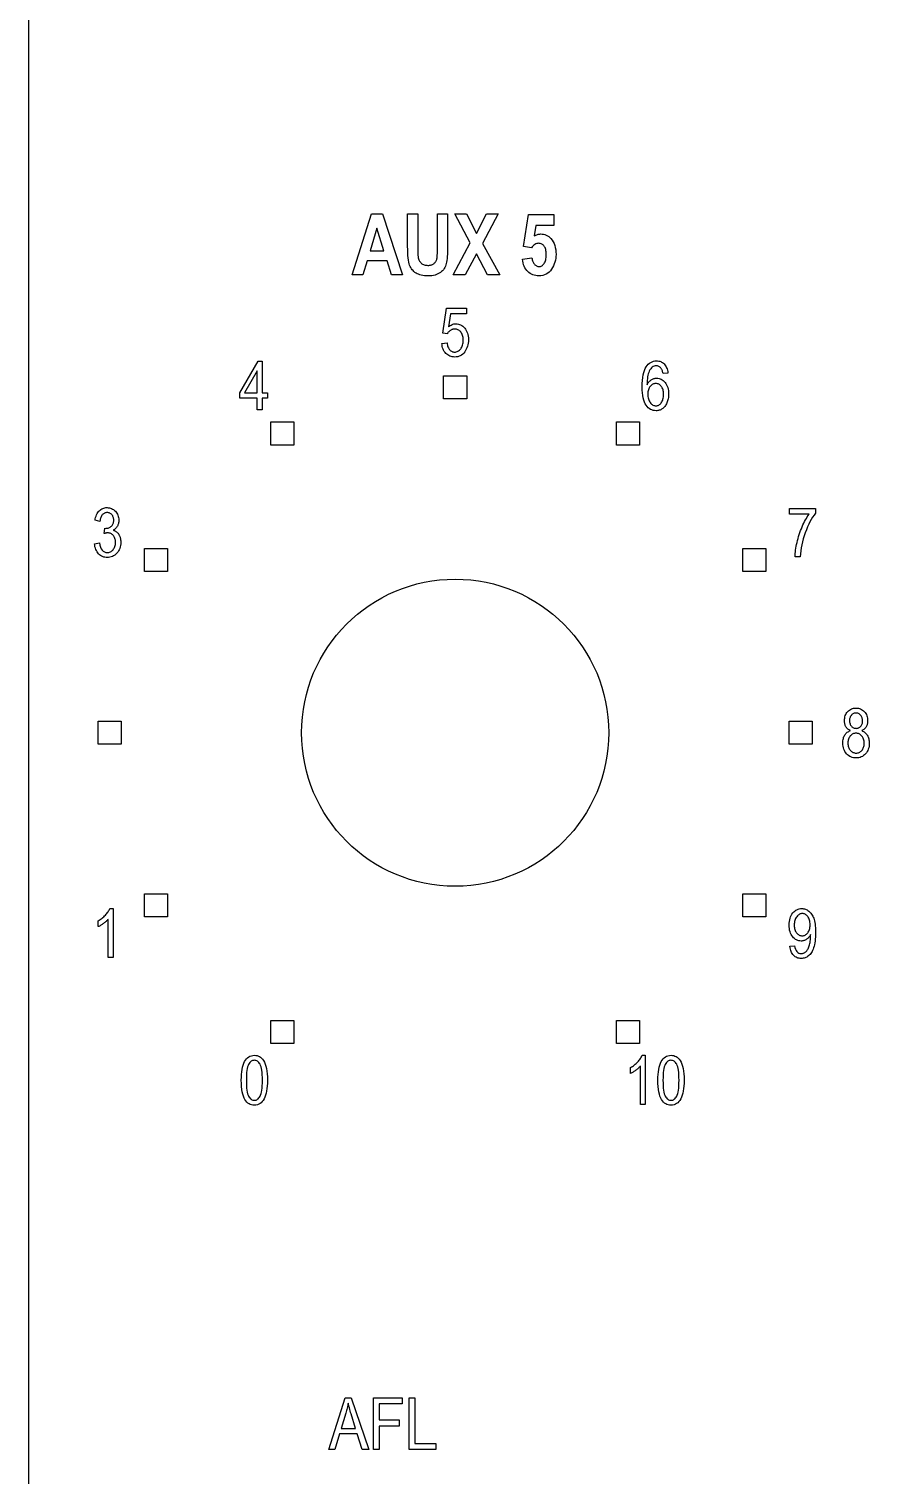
# Model space of a CAD drawing. Header units: millimetres. Extents: x 0 to 81, y 0 to 514.
# Drawn here: x 0 to 20.23, y 351.6 to 385.5 of the extents above; entities that cross this region are included whole.
import ezdxf

# ---------------------------------------------------------------- set-up
doc = ezdxf.new("R2010")
doc.units = ezdxf.units.MM
for name, color, linetype in [('CUT', 1, 'CONTINUOUS'), ('LEGEND', 2, 'CONTINUOUS'), ('OUTLINE', 7, 'CONTINUOUS')]:
    doc.layers.add(name, color=color, linetype=linetype)

msp = doc.modelspace()

# ---------------------------------------------------------------- linework, layer by layer
at = {"layer": 'CUT'}
msp.add_circle((9.99, 369), 3.6, dxfattribs=at)
at = {"layer": 'LEGEND'}
for points in [[(8.7532, 379.7342), (8.4954, 379.7342), (8.3928, 380.0594), (7.9241, 380.0594), (7.8274, 379.7342), (7.5754, 379.7342), (8.0325, 381.1658), (8.2835, 381.1658)], [(8.8762, 381.1658), (9.1126, 381.1658), (9.1126, 380.3904), (9.1127, 380.3472), (9.1131, 380.308), (9.1138, 380.2726), (9.1148, 380.2413), (9.116, 380.2138), (9.1175, 380.1903), (9.1193, 380.1707), (9.1213, 380.1551), (9.1259, 380.1321), (9.1319, 380.1104), (9.1392, 380.0901), (9.1478, 380.0711), (9.1579, 380.0535), (9.1692, 380.0372), (9.182, 380.0222), (9.1961, 380.0086), (9.2114, 379.9965), (9.2279, 379.9859), (9.2457, 379.9771), (9.2645, 379.9698), (9.2846, 379.9641), (9.3058, 379.9601), (9.3282, 379.9576), (9.3518, 379.9568), (9.3719, 379.9574), (9.3909, 379.9591), (9.4091, 379.962), (9.4263, 379.966), (9.4425, 379.9711), (9.4578, 379.9774), (9.4722, 379.9849), (9.4856, 379.9935), (9.498, 380.0031), (9.5094, 380.0135), (9.5198, 380.0249), (9.5292, 380.0372), (9.5375, 380.0503), (9.5448, 380.0643), (9.5511, 380.0792), (9.5564, 380.095), (9.5609, 380.1136), (9.5647, 380.1368), (9.568, 380.1647), (9.5707, 380.1972), (9.5728, 380.2344), (9.5743, 380.2762), (9.5752, 380.3227), (9.5754, 380.3738), (9.5754, 381.1658), (9.8128, 381.1658), (9.8128, 380.4139), (9.8123, 380.3443), (9.8108, 380.2798), (9.8084, 380.2203), (9.8051, 380.1657), (9.8007, 380.1161), (9.7955, 380.0716), (9.7892, 380.032), (9.782, 379.9974), (9.7731, 379.966), (9.7618, 379.9362), (9.7481, 379.9079), (9.7319, 379.8812), (9.7134, 379.8559), (9.6925, 379.8322), (9.6691, 379.81), (9.6433, 379.7894), (9.6153, 379.7707), (9.5851, 379.7545), (9.5527, 379.7409), (9.5182, 379.7297), (9.4815, 379.721), (9.4427, 379.7147), (9.4018, 379.711), (9.3587, 379.7098), (9.314, 379.7108), (9.2719, 379.7139), (9.2323, 379.719), (9.1952, 379.7262), (9.1606, 379.7355), (9.1286, 379.7468), (9.099, 379.7602), (9.072, 379.7757), (9.0472, 379.793), (9.0241, 379.812), (9.0027, 379.8327), (8.9832, 379.855), (8.9654, 379.8791), (8.9494, 379.9048), (8.9351, 379.9322), (8.9226, 379.9612), (8.9117, 379.9943), (8.9023, 380.0336), (8.8944, 380.0793), (8.8878, 380.1313), (8.8828, 380.1895), (8.8791, 380.2541), (8.877, 380.325), (8.8762, 380.4021)], [(9.9436, 379.7342), (10.345, 380.4812), (9.9807, 381.1658), (10.2581, 381.1658), (10.4934, 380.7059), (10.7239, 381.1658), (10.9983, 381.1658), (10.634, 380.4705), (11.0354, 379.7342), (10.7493, 379.7342), (10.4885, 380.2293), (10.2278, 379.7342)], [(11.5657, 380.1023), (11.7903, 380.1307), (11.7931, 380.1079), (11.7972, 380.0863), (11.8025, 380.066), (11.8091, 380.0469), (11.8169, 380.0291), (11.826, 380.0126), (11.8363, 379.9973), (11.8479, 379.9832), (11.8603, 379.9706), (11.8729, 379.9597), (11.8859, 379.9505), (11.8992, 379.9429), (11.9128, 379.937), (11.9266, 379.9328), (11.9408, 379.9303), (11.9553, 379.9295), (11.9724, 379.9306), (11.9888, 379.9338), (12.0046, 379.9392), (12.0198, 379.9467), (12.0344, 379.9564), (12.0483, 379.9682), (12.0617, 379.9822), (12.0745, 379.9983), (12.0861, 380.0167), (12.0963, 380.0374), (12.1048, 380.0603), (12.1118, 380.0856), (12.1173, 380.1132), (12.1212, 380.1431), (12.1235, 380.1753), (12.1243, 380.2098), (12.1235, 380.2424), (12.1212, 380.2728), (12.1173, 380.301), (12.1119, 380.327), (12.105, 380.3508), (12.0965, 380.3724), (12.0865, 380.3918), (12.075, 380.409), (12.0622, 380.4241), (12.0486, 380.4372), (12.0342, 380.4483), (12.0189, 380.4573), (12.0028, 380.4644), (11.9859, 380.4694), (11.9681, 380.4724), (11.9495, 380.4734), (11.9256, 380.4718), (11.9024, 380.4669), (11.8797, 380.4587), (11.8577, 380.4473), (11.8363, 380.4326), (11.8154, 380.4147), (11.7952, 380.3934), (11.7756, 380.3689), (11.593, 380.4012), (11.7083, 381.1463), (12.303, 381.1463), (12.303, 380.8895), (11.8792, 380.8895), (11.843, 380.6463), (11.8621, 380.657), (11.8812, 380.6664), (11.9004, 380.6743), (11.9197, 380.6807), (11.939, 380.6857), (11.9584, 380.6893), (11.9778, 380.6915), (11.9973, 380.6922), (12.0313, 380.6905), (12.064, 380.6854), (12.0954, 380.6768), (12.1255, 380.6648), (12.1543, 380.6495), (12.1817, 380.6307), (12.2078, 380.6084), (12.2327, 380.5828), (12.2613, 380.5465), (12.2861, 380.5074), (12.3071, 380.4656), (12.3242, 380.4209), (12.3376, 380.3735), (12.3471, 380.3234), (12.3528, 380.2704), (12.3547, 380.2146), (12.3531, 380.168), (12.3482, 380.1223), (12.3401, 380.0775), (12.3287, 380.0337), (12.3141, 379.9909), (12.2962, 379.949), (12.2751, 379.908), (12.2507, 379.868), (12.2233, 379.8309), (12.1932, 379.7988), (12.1602, 379.7716), (12.1244, 379.7493), (12.0858, 379.732), (12.0445, 379.7197), (12.0003, 379.7122), (11.9534, 379.7098), (11.9151, 379.7114), (11.8785, 379.7161), (11.8434, 379.7241), (11.8099, 379.7353), (11.7781, 379.7496), (11.7478, 379.7672), (11.7192, 379.7879), (11.6921, 379.8118), (11.6672, 379.8387), (11.6449, 379.8682), (11.6252, 379.9005), (11.608, 379.9355), (11.5935, 379.9731), (11.5816, 380.0135), (11.5724, 380.0566), (11.5657, 380.1023)], [(8.3167, 380.3006), (8.1555, 380.8318), (7.9963, 380.3006)], [(9.6775, 378.1273), (9.7986, 378.1398), (9.8027, 378.1134), (9.8078, 378.0886), (9.8141, 378.0657), (9.8215, 378.0444), (9.8301, 378.0249), (9.8397, 378.0072), (9.8504, 377.9912), (9.8623, 377.977), (9.8749, 377.9644), (9.8881, 377.9535), (9.9017, 377.9443), (9.9159, 377.9368), (9.9305, 377.931), (9.9457, 377.9268), (9.9613, 377.9243), (9.9775, 377.9234), (9.9977, 377.9246), (10.0171, 377.9281), (10.0358, 377.934), (10.0539, 377.9423), (10.0712, 377.9529), (10.0878, 377.9658), (10.1037, 377.9812), (10.1189, 377.9988), (10.1328, 378.0185), (10.1449, 378.04), (10.1551, 378.0631), (10.1634, 378.088), (10.1699, 378.1146), (10.1746, 378.1429), (10.1774, 378.1729), (10.1783, 378.2047), (10.1774, 378.2345), (10.1747, 378.2626), (10.1702, 378.2889), (10.1639, 378.3136), (10.1559, 378.3365), (10.146, 378.3577), (10.1343, 378.3772), (10.1209, 378.3949), (10.106, 378.4108), (10.0903, 378.4245), (10.0737, 378.4361), (10.0561, 378.4456), (10.0376, 378.453), (10.0182, 378.4583), (9.9979, 378.4614), (9.9767, 378.4625), (9.9637, 378.462), (9.951, 378.4607), (9.9384, 378.4584), (9.926, 378.4552), (9.9139, 378.4511), (9.9019, 378.446), (9.8902, 378.4401), (9.8787, 378.4332), (9.8675, 378.4255), (9.857, 378.4171), (9.8471, 378.408), (9.8378, 378.3981), (9.829, 378.3876), (9.8209, 378.3763), (9.8133, 378.3643), (9.8064, 378.3516), (9.6978, 378.3687), (9.7892, 378.957), (10.2556, 378.957), (10.2556, 378.8227), (9.8814, 378.8227), (9.8306, 378.5148), (9.8517, 378.5317), (9.8731, 378.5463), (9.8947, 378.5586), (9.9168, 378.5688), (9.9391, 378.5766), (9.9617, 378.5822), (9.9847, 378.5856), (10.008, 378.5867), (10.037, 378.5852), (10.065, 378.5804), (10.0921, 378.5726), (10.1182, 378.5616), (10.1434, 378.5475), (10.1676, 378.5302), (10.1908, 378.5099), (10.213, 378.4863), (10.2335, 378.4601), (10.2512, 378.4318), (10.2661, 378.4012), (10.2784, 378.3685), (10.2879, 378.3335), (10.2947, 378.2964), (10.2988, 378.2571), (10.3002, 378.2156), (10.2988, 378.1744), (10.2947, 378.1346), (10.2879, 378.0964), (10.2784, 378.0597), (10.2661, 378.0244), (10.2512, 377.9907), (10.2335, 377.9585), (10.213, 377.9277), (10.1903, 377.8996), (10.1658, 377.8753), (10.1393, 377.8547), (10.111, 377.8378), (10.0808, 377.8247), (10.0488, 377.8153), (10.0148, 377.8097), (9.9791, 377.8078), (9.9492, 377.8091), (9.9205, 377.8131), (9.893, 377.8197), (9.8667, 377.829), (9.8415, 377.8409), (9.8176, 377.8555), (9.7948, 377.8727), (9.7732, 377.8926), (9.7533, 377.9148), (9.7357, 377.939), (9.7204, 377.9653), (9.7073, 377.9937), (9.6965, 378.024), (9.6879, 378.0564), (9.6816, 378.0909), (9.6775, 378.1273)], [(5.347, 376.568), (5.347, 376.8422), (4.94, 376.8422), (4.94, 376.9711), (5.3689, 377.7133), (5.4627, 377.7133), (5.4627, 376.9711), (5.59, 376.9711), (5.59, 376.8422), (5.4627, 376.8422), (5.4627, 376.568)], [(14.9759, 377.4328), (14.8611, 377.4219), (14.8567, 377.4432), (14.8519, 377.4629), (14.8466, 377.481), (14.8408, 377.4975), (14.8345, 377.5124), (14.8277, 377.5257), (14.8204, 377.5375), (14.8127, 377.5477), (14.8008, 377.5605), (14.7884, 377.5716), (14.7754, 377.581), (14.7619, 377.5887), (14.7477, 377.5947), (14.733, 377.5989), (14.7176, 377.6015), (14.7017, 377.6024), (14.6771, 377.6004), (14.6538, 377.5945), (14.6317, 377.5848), (14.6109, 377.5711), (14.5913, 377.5535), (14.573, 377.532), (14.5559, 377.5067), (14.54, 377.4774), (14.5277, 377.4488), (14.5171, 377.417), (14.508, 377.382), (14.5005, 377.3438), (14.4947, 377.3023), (14.4905, 377.2576), (14.4879, 377.2097), (14.4869, 377.1586), (14.4972, 377.1768), (14.5081, 377.1938), (14.5196, 377.2097), (14.5318, 377.2245), (14.5446, 377.2382), (14.5581, 377.2507), (14.5722, 377.262), (14.5869, 377.2723), (14.602, 377.2813), (14.6174, 377.2892), (14.633, 377.2958), (14.6488, 377.3013), (14.6648, 377.3055), (14.6811, 377.3085), (14.6975, 377.3103), (14.7142, 377.311), (14.7417, 377.3094), (14.7683, 377.3046), (14.794, 377.2967), (14.8188, 377.2857), (14.8427, 377.2714), (14.8658, 377.254), (14.8879, 377.2335), (14.9091, 377.2098), (14.9286, 377.1834), (14.9455, 377.1549), (14.9598, 377.1243), (14.9715, 377.0915), (14.9806, 377.0566), (14.9871, 377.0196), (14.991, 376.9804), (14.9923, 376.9391), (14.9917, 376.9107), (14.9897, 376.883), (14.9865, 376.856), (14.9819, 376.8296), (14.976, 376.8039), (14.9688, 376.7789), (14.9603, 376.7545), (14.9505, 376.7309), (14.9397, 376.7083), (14.9282, 376.6872), (14.9158, 376.6677), (14.9028, 376.6497), (14.889, 376.6332), (14.8744, 376.6183), (14.8592, 376.6049), (14.8431, 376.593), (14.8265, 376.5825), (14.8095, 376.5735), (14.792, 376.5658), (14.7742, 376.5596), (14.7559, 376.5547), (14.7372, 376.5512), (14.7181, 376.5491), (14.6986, 376.5485), (14.6638, 376.5505), (14.6306, 376.5565), (14.599, 376.5665), (14.5689, 376.5805), (14.5404, 376.5985), (14.5134, 376.6205), (14.488, 376.6465), (14.4642, 376.6766), (14.4426, 376.7113), (14.4239, 376.7513), (14.408, 376.7967), (14.3951, 376.8475), (14.385, 376.9036), (14.3778, 376.965), (14.3735, 377.0318), (14.372, 377.1039), (14.3735, 377.1839), (14.3779, 377.258), (14.3853, 377.3261), (14.3957, 377.3882), (14.409, 377.4443), (14.4252, 377.4945), (14.4444, 377.5387), (14.4666, 377.577), (14.491, 377.61), (14.5171, 377.6387), (14.5449, 377.6629), (14.5744, 377.6827), (14.6055, 377.6982), (14.6382, 377.7092), (14.6727, 377.7158), (14.7087, 377.718), (14.735, 377.7168), (14.7601, 377.7134), (14.7841, 377.7077), (14.8071, 377.6997), (14.829, 377.6894), (14.8497, 377.6769), (14.8694, 377.6621), (14.888, 377.6449), (14.9052, 377.6256), (14.9206, 377.6043), (14.9343, 377.5809), (14.9462, 377.5554), (14.9563, 377.5278), (14.9646, 377.4982), (14.9711, 377.4666), (14.9759, 377.4328)], [(5.347, 376.9711), (5.347, 377.4875), (5.0533, 376.9711)], [(9.72, 377.37), (10.26, 377.37), (10.26, 376.83), (9.72, 376.83)], [(14.5048, 376.9391), (14.5058, 376.9088), (14.5085, 376.88), (14.5131, 376.8528), (14.5195, 376.8271), (14.5277, 376.8029), (14.5378, 376.7802), (14.5497, 376.7591), (14.5634, 376.7395), (14.5784, 376.7218), (14.5939, 376.7065), (14.61, 376.6935), (14.6267, 376.6829), (14.644, 376.6747), (14.6619, 376.6688), (14.6803, 376.6653), (14.6994, 376.6641), (14.7161, 376.6652), (14.7325, 376.6685), (14.7483, 376.6741), (14.7637, 376.6818), (14.7787, 376.6918), (14.7932, 376.7041), (14.8073, 376.7185), (14.8209, 376.7352), (14.8334, 376.7538), (14.8443, 376.774), (14.8535, 376.796), (14.861, 376.8195), (14.8668, 376.8448), (14.871, 376.8717), (14.8735, 376.9003), (14.8744, 376.9305), (14.8735, 376.9601), (14.8711, 376.988), (14.8669, 377.0142), (14.8611, 377.0387), (14.8536, 377.0615), (14.8445, 377.0825), (14.8337, 377.1019), (14.8212, 377.1195), (14.8076, 377.1353), (14.7932, 377.1489), (14.7781, 377.1605), (14.7623, 377.1699), (14.7457, 377.1773), (14.7284, 377.1825), (14.7103, 377.1857), (14.6916, 377.1867), (14.6731, 377.1857), (14.6553, 377.1826), (14.638, 377.1773), (14.6213, 377.17), (14.6053, 377.1606), (14.5898, 377.1492), (14.575, 377.1356), (14.5607, 377.1199), (14.5476, 377.1025), (14.5363, 377.0836), (14.5267, 377.0632), (14.5188, 377.0413), (14.5127, 377.018), (14.5083, 376.9932), (14.5057, 376.9669), (14.5048, 376.9391)], [(5.67, 376.2848), (6.21, 376.2848), (6.21, 375.7448), (5.67, 375.7448)], [(13.77, 376.2848), (14.31, 376.2848), (14.31, 375.7448), (13.77, 375.7448)], [(1.5376, 373.4297), (1.6533, 373.4484), (1.664, 373.3957), (1.6781, 373.35), (1.6957, 373.3113), (1.7167, 373.2797), (1.7412, 373.2551), (1.7691, 373.2375), (1.8005, 373.227), (1.8353, 373.2234), (1.8547, 373.2245), (1.8734, 373.2276), (1.8915, 373.2328), (1.9089, 373.2401), (1.9257, 373.2495), (1.9418, 373.261), (1.9572, 373.2746), (1.972, 373.2902), (1.9856, 373.3076), (1.9973, 373.3261), (2.0072, 373.3459), (2.0154, 373.3669), (2.0217, 373.3891), (2.0262, 373.4126), (2.0289, 373.4373), (2.0298, 373.4633), (2.029, 373.4877), (2.0265, 373.5108), (2.0224, 373.5328), (2.0165, 373.5535), (2.0091, 373.573), (1.9999, 373.5913), (1.9892, 373.6084), (1.9767, 373.6242), (1.963, 373.6385), (1.9486, 373.6509), (1.9335, 373.6614), (1.9175, 373.6699), (1.9008, 373.6766), (1.8834, 373.6813), (1.8652, 373.6842), (1.8462, 373.6852), (1.8378, 373.6849), (1.8289, 373.6842), (1.8194, 373.683), (1.8095, 373.6812), (1.7991, 373.6791), (1.7882, 373.6764), (1.7769, 373.6732), (1.765, 373.6695), (1.7783, 373.793), (1.7962, 373.7914), (1.817, 373.7922), (1.8368, 373.7947), (1.8556, 373.7988), (1.8734, 373.8045), (1.8902, 373.8119), (1.906, 373.8208), (1.9207, 373.8315), (1.9345, 373.8438), (1.947, 373.8574), (1.9578, 373.8721), (1.9669, 373.888), (1.9744, 373.9049), (1.9802, 373.9229), (1.9843, 373.942), (1.9868, 373.9623), (1.9876, 373.9836), (1.9869, 374.0032), (1.9849, 374.0219), (1.9814, 374.0395), (1.9765, 374.0562), (1.9702, 374.0718), (1.9626, 374.0865), (1.9535, 374.1002), (1.9431, 374.1129), (1.9317, 374.1243), (1.9196, 374.1343), (1.907, 374.1426), (1.8937, 374.1495), (1.8798, 374.1549), (1.8653, 374.1587), (1.8502, 374.161), (1.8345, 374.1617), (1.8182, 374.1609), (1.8026, 374.1585), (1.7876, 374.1545), (1.7733, 374.1489), (1.7596, 374.1417), (1.7466, 374.1329), (1.7342, 374.1225), (1.7224, 374.1105), (1.7115, 374.0969), (1.7016, 374.0817), (1.6928, 374.0648), (1.685, 374.0462), (1.6782, 374.026), (1.6725, 374.0041), (1.6678, 373.9806), (1.6642, 373.9555), (1.5494, 373.9805), (1.5557, 374.0161), (1.5637, 374.0494), (1.5735, 374.0805), (1.5849, 374.1094), (1.5981, 374.136), (1.6129, 374.1604), (1.6295, 374.1825), (1.6478, 374.2023), (1.6674, 374.2199), (1.6881, 374.2352), (1.7097, 374.248), (1.7324, 374.2586), (1.756, 374.2668), (1.7807, 374.2727), (1.8063, 374.2762), (1.833, 374.2773), (1.8609, 374.276), (1.8878, 374.2721), (1.9137, 374.2655), (1.9384, 374.2563), (1.9621, 374.2444), (1.9847, 374.2299), (2.0062, 374.2127), (2.0267, 374.193), (2.0454, 374.1712), (2.0616, 374.148), (2.0753, 374.1235), (2.0865, 374.0977), (2.0952, 374.0704), (2.1014, 374.0418), (2.1051, 374.0118), (2.1064, 373.9805), (2.1059, 373.9612), (2.1043, 373.9425), (2.1016, 373.9244), (2.0979, 373.9068), (2.0931, 373.8898), (2.0873, 373.8734), (2.0804, 373.8575), (2.0724, 373.8422), (2.0635, 373.8276), (2.0537, 373.8137), (2.0431, 373.8007), (2.0317, 373.7885), (2.0194, 373.7771), (2.0063, 373.7665), (1.9923, 373.7567), (1.9775, 373.7477), (1.9912, 373.7434), (2.0044, 373.7386), (2.0169, 373.7331), (2.0289, 373.727), (2.0402, 373.7202), (2.0509, 373.7128), (2.061, 373.7048), (2.0705, 373.6961), (2.0794, 373.6867), (2.0879, 373.6766), (2.096, 373.6657), (2.1037, 373.6541), (2.1109, 373.6417), (2.1176, 373.6286), (2.1239, 373.6147), (2.1298, 373.6), (2.1351, 373.5847), (2.1397, 373.569), (2.1436, 373.5529), (2.1468, 373.5363), (2.1493, 373.5193), (2.1511, 373.5019), (2.1521, 373.484), (2.1525, 373.4656), (2.151, 373.4271), (2.1467, 373.3903), (2.1394, 373.3553), (2.1292, 373.3222), (2.1162, 373.2908), (2.1002, 373.2612), (2.0813, 373.2334), (2.0595, 373.2074), (2.0357, 373.1839), (2.0107, 373.1635), (1.9846, 373.1462), (1.9574, 373.1321), (1.929, 373.1211), (1.8994, 373.1133), (1.8687, 373.1086), (1.8369, 373.107), (1.8074, 373.1084), (1.779, 373.1125), (1.7518, 373.1193), (1.7257, 373.1289), (1.7008, 373.1412), (1.677, 373.1562), (1.6544, 373.174), (1.633, 373.1945), (1.6132, 373.2173), (1.5957, 373.242), (1.5804, 373.2686), (1.5673, 373.2971), (1.5565, 373.3274), (1.548, 373.3596), (1.5417, 373.3937), (1.5376, 373.4297)], [(17.826, 374.1227), (17.826, 374.2578), (18.4338, 374.2578), (18.4338, 374.1484), (18.4003, 374.1026), (18.3678, 374.0535), (18.3364, 374.001), (18.306, 373.9452), (18.2767, 373.8861), (18.2483, 373.8236), (18.221, 373.7578), (18.1947, 373.6887), (18.1703, 373.618), (18.1486, 373.5474), (18.1297, 373.477), (18.1135, 373.4067), (18.1, 373.3367), (18.0892, 373.2667), (18.0812, 373.197), (18.076, 373.1273), (17.9572, 373.1273), (17.9584, 373.164), (17.9609, 373.2022), (17.9647, 373.2419), (17.9698, 373.283), (17.9762, 373.3256), (17.9838, 373.3698), (17.9927, 373.4154), (18.0029, 373.4625), (18.0143, 373.5101), (18.0266, 373.5571), (18.04, 373.6035), (18.0544, 373.6494), (18.0698, 373.6947), (18.0862, 373.7395), (18.1036, 373.7837), (18.122, 373.8273), (18.1412, 373.8699), (18.1607, 373.9108), (18.1805, 373.9502), (18.2008, 373.9879), (18.2213, 374.024), (18.2423, 374.0585), (18.2636, 374.0914), (18.2853, 374.1227)], [(2.7052, 373.32), (3.2452, 373.32), (3.2452, 372.78), (2.7052, 372.78)], [(16.7348, 373.32), (17.2748, 373.32), (17.2748, 372.78), (16.7348, 372.78)], [(19.2548, 369.0484), (19.238, 369.0567), (19.2222, 369.0657), (19.2075, 369.0757), (19.1938, 369.0864), (19.1812, 369.098), (19.1697, 369.1105), (19.1592, 369.1238), (19.1498, 369.1379), (19.1414, 369.1529), (19.1342, 369.1688), (19.1281, 369.1856), (19.1231, 369.2032), (19.1192, 369.2218), (19.1164, 369.2412), (19.1148, 369.2616), (19.1142, 369.2828), (19.1154, 369.3147), (19.119, 369.345), (19.125, 369.3739), (19.1335, 369.4012), (19.1443, 369.427), (19.1575, 369.4513), (19.1731, 369.474), (19.1912, 369.4953), (19.211, 369.5145), (19.2321, 369.5312), (19.2544, 369.5453), (19.278, 369.5568), (19.3028, 369.5658), (19.3288, 369.5722), (19.356, 369.5761), (19.3845, 369.5773), (19.4132, 369.576), (19.4407, 369.5721), (19.4669, 369.5656), (19.4919, 369.5564), (19.5156, 369.5447), (19.5381, 369.5303), (19.5594, 369.5133), (19.5795, 369.4937), (19.5977, 369.4721), (19.6135, 369.4489), (19.6268, 369.4242), (19.6378, 369.398), (19.6463, 369.3703), (19.6523, 369.3411), (19.656, 369.3104), (19.6572, 369.2781), (19.6567, 369.2578), (19.655, 369.2383), (19.6524, 369.2196), (19.6486, 369.2017), (19.6438, 369.1845), (19.6379, 369.1682), (19.6309, 369.1526), (19.6228, 369.1379), (19.6137, 369.1239), (19.6034, 369.1108), (19.5921, 369.0984), (19.5796, 369.0868), (19.5661, 369.076), (19.5515, 369.066), (19.5357, 369.0568), (19.5189, 369.0484), (19.5396, 369.0394), (19.559, 369.0291), (19.5772, 369.0174), (19.5942, 369.0045), (19.6099, 368.9903), (19.6244, 368.9748), (19.6377, 368.9579), (19.6498, 368.9398), (19.6605, 368.9205), (19.6698, 368.9001), (19.6776, 368.8785), (19.684, 368.8559), (19.689, 368.8321), (19.6926, 368.8071), (19.6948, 368.7811), (19.6955, 368.7539), (19.6941, 368.7165), (19.6899, 368.6809), (19.683, 368.647), (19.6733, 368.6149), (19.6608, 368.5846), (19.6456, 368.5561), (19.6276, 368.5293), (19.6068, 368.5043), (19.584, 368.4817), (19.5598, 368.4621), (19.5343, 368.4455), (19.5075, 368.4319), (19.4793, 368.4214), (19.4498, 368.4138), (19.419, 368.4093), (19.3869, 368.4078), (19.3544, 368.4093), (19.3232, 368.4138), (19.2935, 368.4214), (19.2651, 368.4319), (19.2381, 368.4455), (19.2125, 368.4621), (19.1882, 368.4817), (19.1654, 368.5043), (19.1446, 368.5294), (19.1266, 368.5563), (19.1114, 368.5852), (19.0989, 368.6159), (19.0892, 368.6486), (19.0823, 368.6831), (19.0781, 368.7195), (19.0767, 368.7578), (19.0775, 368.7859), (19.0797, 368.8127), (19.0834, 368.8383), (19.0885, 368.8626), (19.0952, 368.8857), (19.1033, 368.9074), (19.1129, 368.928), (19.124, 368.9473), (19.1364, 368.9652), (19.1499, 368.9816), (19.1645, 368.9965), (19.1803, 369.0099), (19.1973, 369.0218), (19.2153, 369.0322), (19.2345, 369.041), (19.2548, 369.0484)], [(1.62, 369.27), (2.16, 369.27), (2.16, 368.73), (1.62, 368.73)], [(17.82, 369.27), (18.36, 369.27), (18.36, 368.73), (17.82, 368.73)], [(19.233, 369.2867), (19.2337, 369.2662), (19.2358, 369.2467), (19.2392, 369.2283), (19.2441, 369.2109), (19.2504, 369.1947), (19.258, 369.1795), (19.2671, 369.1654), (19.2775, 369.1523), (19.289, 369.1406), (19.301, 369.1305), (19.3138, 369.1219), (19.3271, 369.1148), (19.3411, 369.1094), (19.3557, 369.1055), (19.371, 369.1031), (19.3869, 369.1023), (19.4024, 369.1031), (19.4173, 369.1054), (19.4317, 369.1093), (19.4455, 369.1146), (19.4587, 369.1216), (19.4713, 369.13), (19.4833, 369.14), (19.4947, 369.1516), (19.5051, 369.1643), (19.5142, 369.178), (19.5218, 369.1925), (19.5281, 369.208), (19.533, 369.2244), (19.5364, 369.2417), (19.5385, 369.2598), (19.5392, 369.2789), (19.5385, 369.2986), (19.5364, 369.3173), (19.5328, 369.3351), (19.5278, 369.3521), (19.5214, 369.368), (19.5135, 369.3831), (19.5042, 369.3973), (19.4935, 369.4105), (19.4818, 369.4225), (19.4696, 369.4329), (19.4569, 369.4417), (19.4436, 369.4489), (19.4298, 369.4545), (19.4155, 369.4585), (19.4007, 369.4609), (19.3853, 369.4617), (19.37, 369.4609), (19.3552, 369.4586), (19.3409, 369.4547), (19.3272, 369.4492), (19.3141, 369.4422), (19.3015, 369.4336), (19.2894, 369.4234), (19.2779, 369.4117), (19.2674, 369.3988), (19.2582, 369.3852), (19.2505, 369.3707), (19.2442, 369.3555), (19.2393, 369.3395), (19.2358, 369.3227), (19.2337, 369.3051), (19.233, 369.2867)], [(19.1947, 368.7578), (19.1956, 368.7321), (19.1982, 368.7076), (19.2027, 368.6845), (19.2088, 368.6626), (19.2168, 368.642), (19.2265, 368.6227), (19.2381, 368.6046), (19.2513, 368.5879), (19.2658, 368.5728), (19.281, 368.5597), (19.2969, 368.5486), (19.3135, 368.5396), (19.3308, 368.5325), (19.3488, 368.5275), (19.3675, 368.5244), (19.3869, 368.5234), (19.4064, 368.5244), (19.4252, 368.5273), (19.4432, 368.5322), (19.4605, 368.5391), (19.477, 368.5479), (19.4928, 368.5586), (19.5078, 368.5713), (19.522, 368.5859), (19.535, 368.6022), (19.5463, 368.6198), (19.5558, 368.6387), (19.5636, 368.659), (19.5697, 368.6805), (19.574, 368.7034), (19.5766, 368.7276), (19.5775, 368.7531), (19.5766, 368.7789), (19.5739, 368.8033), (19.5695, 368.8265), (19.5632, 368.8483), (19.5552, 368.8689), (19.5454, 368.8883), (19.5338, 368.9063), (19.5205, 368.923), (19.5059, 368.9382), (19.4905, 368.9512), (19.4745, 368.9623), (19.4578, 368.9714), (19.4403, 368.9784), (19.4222, 368.9835), (19.4033, 368.9865), (19.3838, 368.9875), (19.3644, 368.9865), (19.3458, 368.9835), (19.3279, 368.9785), (19.3108, 368.9715), (19.2944, 368.9625), (19.2788, 368.9515), (19.2639, 368.9385), (19.2498, 368.9234), (19.2369, 368.9068), (19.2257, 368.8891), (19.2162, 368.8701), (19.2085, 368.85), (19.2024, 368.8287), (19.1981, 368.8062), (19.1955, 368.7826), (19.1947, 368.7578)], [(2.7052, 365.22), (3.2452, 365.22), (3.2452, 364.68), (2.7052, 364.68)], [(16.7348, 365.22), (17.2748, 365.22), (17.2748, 364.68), (16.7348, 364.68)], [(1.9712, 363.7273), (1.8556, 363.7273), (1.8556, 364.6234), (1.8452, 364.6117), (1.834, 364.5999), (1.8219, 364.588), (1.8089, 364.5761), (1.7951, 364.5641), (1.7805, 364.552), (1.7649, 364.5399), (1.7486, 364.5277), (1.732, 364.5159), (1.7157, 364.5048), (1.6997, 364.4945), (1.6841, 364.4849), (1.6689, 364.476), (1.654, 364.4679), (1.6394, 364.4605), (1.6251, 364.4539), (1.6251, 364.5898), (1.6486, 364.6039), (1.6714, 364.6187), (1.6935, 364.6343), (1.7149, 364.6506), (1.7356, 364.6677), (1.7556, 364.6855), (1.7749, 364.7041), (1.7935, 364.7234), (1.8111, 364.7431), (1.8273, 364.7626), (1.8422, 364.7821), (1.8557, 364.8014), (1.8679, 364.8205), (1.8787, 364.8396), (1.8881, 364.8585), (1.8962, 364.8773), (1.9712, 364.8773)], [(17.8353, 363.9922), (17.9463, 364.0047), (17.9545, 363.9622), (17.966, 363.9254), (17.9807, 363.8942), (17.9986, 363.8687), (18.0198, 363.8489), (18.0441, 363.8348), (18.0717, 363.8263), (18.1025, 363.8234), (18.1168, 363.8241), (18.1308, 363.8259), (18.1444, 363.829), (18.1577, 363.8333), (18.1707, 363.8388), (18.1833, 363.8456), (18.1956, 363.8536), (18.2076, 363.8629), (18.2192, 363.8737), (18.2303, 363.8865), (18.241, 363.9011), (18.2512, 363.9177), (18.261, 363.9362), (18.2704, 363.9566), (18.2792, 363.9789), (18.2877, 364.0031), (18.2954, 364.0288), (18.302, 364.0556), (18.3077, 364.0834), (18.3123, 364.1123), (18.3159, 364.1422), (18.3184, 364.1732), (18.32, 364.2052), (18.3205, 364.2383), (18.3205, 364.2664), (18.3111, 364.2495), (18.301, 364.2334), (18.29, 364.2183), (18.2783, 364.2041), (18.2658, 364.1908), (18.2525, 364.1784), (18.2385, 364.1669), (18.2236, 364.1562), (18.2083, 364.1467), (18.193, 364.1385), (18.1776, 364.1315), (18.1621, 364.1258), (18.1465, 364.1213), (18.1309, 364.1182), (18.1152, 364.1163), (18.0994, 364.1156), (18.0712, 364.1172), (18.0439, 364.1219), (18.0177, 364.1297), (17.9925, 364.1407), (17.9682, 364.1548), (17.9449, 364.1721), (17.9226, 364.1925), (17.9013, 364.216), (17.8818, 364.2423), (17.8649, 364.2708), (17.8506, 364.3017), (17.8389, 364.3349), (17.8298, 364.3703), (17.8233, 364.4081), (17.8194, 364.4482), (17.8181, 364.4906), (17.8195, 364.5344), (17.8235, 364.5757), (17.8303, 364.6147), (17.8397, 364.6513), (17.8519, 364.6855), (17.8667, 364.7173), (17.8842, 364.7468), (17.9045, 364.7738), (17.9266, 364.7981), (17.95, 364.8191), (17.9744, 364.8369), (18.0001, 364.8515), (18.0269, 364.8628), (18.0548, 364.8709), (18.084, 364.8757), (18.1142, 364.8773), (18.1359, 364.8764), (18.1573, 364.8737), (18.1782, 364.8692), (18.1988, 364.8629), (18.219, 364.8548), (18.2389, 364.8448), (18.2584, 364.8331), (18.2775, 364.8195), (18.2959, 364.8042), (18.3133, 364.7872), (18.3295, 364.7685), (18.3447, 364.748), (18.3588, 364.7259), (18.3718, 364.7021), (18.3838, 364.6765), (18.3947, 364.6492), (18.4044, 364.6195), (18.4128, 364.5868), (18.4199, 364.5509), (18.4258, 364.5119), (18.4303, 364.4698), (18.4335, 364.4247), (18.4355, 364.3764), (18.4361, 364.325), (18.4354, 364.2677), (18.4333, 364.2136), (18.4298, 364.1629), (18.425, 364.1154), (18.4187, 364.0713), (18.4111, 364.0304), (18.402, 363.9929), (18.3916, 363.9586), (18.3799, 363.9271), (18.3673, 363.8978), (18.3537, 363.8706), (18.3391, 363.8457), (18.3236, 363.823), (18.307, 363.8024), (18.2894, 363.7841), (18.2709, 363.768), (18.2515, 363.7539), (18.2316, 363.7417), (18.2112, 363.7313), (18.1901, 363.7229), (18.1685, 363.7163), (18.1463, 363.7116), (18.1235, 363.7088), (18.1002, 363.7078), (18.074, 363.709), (18.0489, 363.7124), (18.0248, 363.7181), (18.0019, 363.7261), (17.9801, 363.7363), (17.9594, 363.7489), (17.9398, 363.7637), (17.9213, 363.7809), (17.9042, 363.8001), (17.8889, 363.8215), (17.8755, 363.8448), (17.8638, 363.8702), (17.854, 363.8977), (17.846, 363.9271), (17.8397, 363.9586), (17.8353, 363.9922)], [(18.308, 364.4977), (18.3071, 364.5275), (18.3046, 364.5557), (18.3003, 364.5823), (18.2943, 364.6072), (18.2866, 364.6305), (18.2772, 364.6522), (18.2661, 364.6722), (18.2533, 364.6906), (18.2394, 364.7071), (18.2249, 364.7214), (18.21, 364.7335), (18.1945, 364.7434), (18.1785, 364.751), (18.162, 364.7565), (18.145, 364.7598), (18.1275, 364.7609), (18.1092, 364.7598), (18.0914, 364.7563), (18.0741, 364.7504), (18.0573, 364.7422), (18.041, 364.7316), (18.0252, 364.7188), (18.0099, 364.7035), (17.9951, 364.6859), (17.9815, 364.6664), (17.9696, 364.6453), (17.9596, 364.6227), (17.9514, 364.5984), (17.9451, 364.5727), (17.9405, 364.5453), (17.9378, 364.5164), (17.9369, 364.4859), (17.9378, 364.4585), (17.9404, 364.4325), (17.9447, 364.408), (17.9508, 364.3849), (17.9586, 364.3632), (17.9681, 364.3429), (17.9794, 364.3241), (17.9924, 364.3066), (18.0066, 364.291), (18.0215, 364.2774), (18.037, 364.2659), (18.0533, 364.2565), (18.0702, 364.2492), (18.0879, 364.244), (18.1062, 364.2409), (18.1252, 364.2398), (18.1439, 364.2409), (18.162, 364.244), (18.1793, 364.2493), (18.1959, 364.2566), (18.2117, 364.2661), (18.2268, 364.2776), (18.2412, 364.2913), (18.2549, 364.307), (18.2673, 364.3247), (18.2781, 364.3441), (18.2872, 364.3653), (18.2947, 364.3883), (18.3005, 364.413), (18.3047, 364.4395), (18.3072, 364.4677), (18.308, 364.4977)], [(5.67, 362.2552), (6.21, 362.2552), (6.21, 361.7152), (5.67, 361.7152)], [(13.77, 362.2552), (14.31, 362.2552), (14.31, 361.7152), (13.77, 361.7152)], [(4.9775, 360.8515), (4.9787, 360.9214), (4.9824, 360.9869), (4.9884, 361.0481), (4.9969, 361.1049), (5.0079, 361.1573), (5.0212, 361.2053), (5.037, 361.249), (5.0552, 361.2883), (5.0758, 361.3231), (5.0987, 361.3532), (5.1239, 361.3787), (5.1514, 361.3996), (5.1812, 361.4158), (5.2134, 361.4274), (5.2478, 361.4344), (5.2845, 361.4367), (5.3172, 361.4348), (5.3482, 361.4292), (5.3773, 361.4198), (5.4046, 361.4066), (5.4302, 361.3897), (5.454, 361.369), (5.476, 361.3446), (5.4962, 361.3164), (5.5182, 361.2773), (5.5373, 361.2328), (5.5534, 361.1829), (5.5666, 361.1275), (5.5768, 361.0667), (5.5841, 361.0004), (5.5885, 360.9287), (5.59, 360.8515), (5.5888, 360.782), (5.5852, 360.7168), (5.5791, 360.6559), (5.5707, 360.5993), (5.5598, 360.547), (5.5465, 360.499), (5.5308, 360.4554), (5.5127, 360.416), (5.4921, 360.3811), (5.4693, 360.3509), (5.4441, 360.3253), (5.4166, 360.3044), (5.3867, 360.2881), (5.3545, 360.2765), (5.3199, 360.2695), (5.283, 360.2672), (5.2501, 360.2692), (5.2188, 360.2754), (5.1891, 360.2856), (5.1608, 360.3), (5.1341, 360.3184), (5.1089, 360.341), (5.0852, 360.3677), (5.063, 360.3984), (5.043, 360.4342), (5.0256, 360.476), (5.0109, 360.5237), (4.9989, 360.5773), (4.9895, 360.6369), (4.9828, 360.7025), (4.9788, 360.7741), (4.9775, 360.8515)], [(14.447, 360.2867), (14.3314, 360.2867), (14.3314, 361.1828), (14.321, 361.171), (14.3098, 361.1592), (14.2977, 361.1474), (14.2847, 361.1354), (14.2709, 361.1234), (14.2563, 361.1114), (14.2407, 361.0993), (14.2244, 361.0871), (14.2077, 361.0753), (14.1915, 361.0642), (14.1755, 361.0538), (14.1599, 361.0442), (14.1447, 361.0354), (14.1297, 361.0273), (14.1152, 361.0199), (14.1009, 361.0133), (14.1009, 361.1492), (14.1244, 361.1633), (14.1472, 361.1781), (14.1693, 361.1936), (14.1907, 361.2099), (14.2114, 361.227), (14.2314, 361.2449), (14.2507, 361.2635), (14.2693, 361.2828), (14.2869, 361.3025), (14.3031, 361.322), (14.318, 361.3414), (14.3315, 361.3607), (14.3437, 361.3799), (14.3545, 361.399), (14.3639, 361.4179), (14.372, 361.4367), (14.447, 361.4367)], [(14.7423, 360.8515), (14.7436, 360.9214), (14.7472, 360.9869), (14.7533, 361.0481), (14.7618, 361.1049), (14.7727, 361.1573), (14.7861, 361.2053), (14.8019, 361.249), (14.8201, 361.2883), (14.8407, 361.3231), (14.8636, 361.3532), (14.8888, 361.3787), (14.9163, 361.3996), (14.9461, 361.4158), (14.9782, 361.4274), (15.0126, 361.4344), (15.0494, 361.4367), (15.0821, 361.4348), (15.113, 361.4292), (15.1421, 361.4198), (15.1695, 361.4066), (15.1951, 361.3897), (15.2189, 361.369), (15.2409, 361.3446), (15.2611, 361.3164), (15.2831, 361.2773), (15.3021, 361.2328), (15.3182, 361.1829), (15.3314, 361.1275), (15.3417, 361.0667), (15.349, 361.0004), (15.3534, 360.9287), (15.3548, 360.8515), (15.3536, 360.782), (15.35, 360.7168), (15.344, 360.6559), (15.3355, 360.5993), (15.3246, 360.547), (15.3113, 360.499), (15.2956, 360.4554), (15.2775, 360.416), (15.257, 360.3811), (15.2341, 360.3509), (15.2089, 360.3253), (15.1814, 360.3044), (15.1515, 360.2881), (15.1193, 360.2765), (15.0847, 360.2695), (15.0478, 360.2672), (15.015, 360.2692), (14.9837, 360.2754), (14.9539, 360.2856), (14.9256, 360.3), (14.8989, 360.3184), (14.8737, 360.341), (14.85, 360.3677), (14.8279, 360.3984), (14.8078, 360.4342), (14.7905, 360.476), (14.7758, 360.5237), (14.7637, 360.5773), (14.7544, 360.6369), (14.7477, 360.7025), (14.7437, 360.7741), (14.7423, 360.8515)], [(5.0955, 360.8515), (5.0963, 360.7847), (5.0988, 360.7236), (5.103, 360.6682), (5.1088, 360.6186), (5.1164, 360.5748), (5.1256, 360.5367), (5.1364, 360.5043), (5.149, 360.4777), (5.1628, 360.4555), (5.1776, 360.4362), (5.1934, 360.4199), (5.21, 360.4065), (5.2276, 360.3961), (5.2462, 360.3887), (5.2657, 360.3843), (5.2861, 360.3828), (5.3054, 360.3843), (5.3239, 360.3888), (5.3416, 360.3963), (5.3586, 360.4068), (5.3747, 360.4203), (5.39, 360.4369), (5.4044, 360.4564), (5.4181, 360.4789), (5.4306, 360.5057), (5.4414, 360.5382), (5.4505, 360.5763), (5.458, 360.6201), (5.4638, 360.6695), (5.4679, 360.7245), (5.4704, 360.7852), (5.4713, 360.8515), (5.4704, 360.9186), (5.4679, 360.9798), (5.4637, 361.0353), (5.4579, 361.0849), (5.4503, 361.1288), (5.4411, 361.1669), (5.4303, 361.1992), (5.4177, 361.2258), (5.4039, 361.2479), (5.389, 361.2671), (5.3731, 361.2834), (5.3563, 361.2967), (5.3385, 361.307), (5.3197, 361.3144), (5.2999, 361.3188), (5.2791, 361.3203), (5.2599, 361.3188), (5.2416, 361.3143), (5.224, 361.3068), (5.2073, 361.2963), (5.1913, 361.2828), (5.1762, 361.2662), (5.1618, 361.2467), (5.1482, 361.2242), (5.1358, 361.1974), (5.1251, 361.1649), (5.1161, 361.1268), (5.1087, 361.083), (5.1029, 361.0336), (5.0988, 360.9786), (5.0963, 360.9179), (5.0955, 360.8515)], [(14.8603, 360.8515), (14.8611, 360.7847), (14.8637, 360.7236), (14.8678, 360.6682), (14.8737, 360.6186), (14.8812, 360.5748), (14.8904, 360.5367), (14.9013, 360.5043), (14.9138, 360.4777), (14.9277, 360.4555), (14.9425, 360.4362), (14.9582, 360.4199), (14.9749, 360.4065), (14.9925, 360.3961), (15.011, 360.3887), (15.0305, 360.3843), (15.0509, 360.3828), (15.0703, 360.3843), (15.0888, 360.3888), (15.1065, 360.3963), (15.1234, 360.4068), (15.1395, 360.4203), (15.1548, 360.4369), (15.1693, 360.4564), (15.183, 360.4789), (15.1954, 360.5057), (15.2062, 360.5382), (15.2153, 360.5763), (15.2228, 360.6201), (15.2286, 360.6695), (15.2328, 360.7245), (15.2353, 360.7852), (15.2361, 360.8515), (15.2353, 360.9186), (15.2327, 360.9798), (15.2286, 361.0353), (15.2227, 361.0849), (15.2152, 361.1288), (15.206, 361.1669), (15.1951, 361.1992), (15.1826, 361.2258), (15.1687, 361.2479), (15.1538, 361.2671), (15.138, 361.2834), (15.1212, 361.2967), (15.1033, 361.307), (15.0845, 361.3144), (15.0647, 361.3188), (15.0439, 361.3203), (15.0248, 361.3188), (15.0064, 361.3143), (14.9889, 361.3068), (14.9721, 361.2963), (14.9562, 361.2828), (14.941, 361.2662), (14.9266, 361.2467), (14.913, 361.2242), (14.9007, 361.1974), (14.89, 361.1649), (14.8809, 361.1268), (14.8735, 361.083), (14.8677, 361.0336), (14.8636, 360.9786), (14.8611, 360.9179), (14.8603, 360.8515)], [(7.03, 352.1916), (7.4135, 353.4084), (7.5555, 353.4084), (7.9639, 352.1916), (7.8128, 352.1916), (7.6966, 352.5601), (7.2799, 352.5601), (7.1703, 352.1916)], [(8.0784, 352.1916), (8.0784, 353.4084), (8.7516, 353.4084), (8.7516, 353.2648), (8.2104, 353.2648), (8.2104, 352.888), (8.6786, 352.888), (8.6786, 352.7444), (8.2104, 352.7444), (8.2104, 352.1916)], [(8.9126, 352.1916), (8.9126, 353.4084), (9.0446, 353.4084), (9.0446, 352.3352), (9.536, 352.3352), (9.536, 352.1916)], [(7.3181, 352.6913), (7.6559, 352.6913), (7.5521, 353.0283), (7.5405, 353.0662), (7.5297, 353.1023), (7.5196, 353.1365), (7.5104, 353.169), (7.502, 353.1996), (7.4944, 353.2284), (7.4876, 353.2554), (7.4816, 353.2806), (7.4766, 353.2514), (7.4711, 353.2222), (7.465, 353.1931), (7.4585, 353.164), (7.4516, 353.135), (7.4441, 353.106), (7.4361, 353.0771), (7.4276, 353.0482)]]:
    msp.add_lwpolyline(points, close=True, dxfattribs=at)
at = {"layer": 'OUTLINE'}
msp.add_lwpolyline([(0, 514), (80.94, 514), (80.94, 0), (0, 0)], close=True, dxfattribs=at)

doc.saveas('drawing.dxf')
